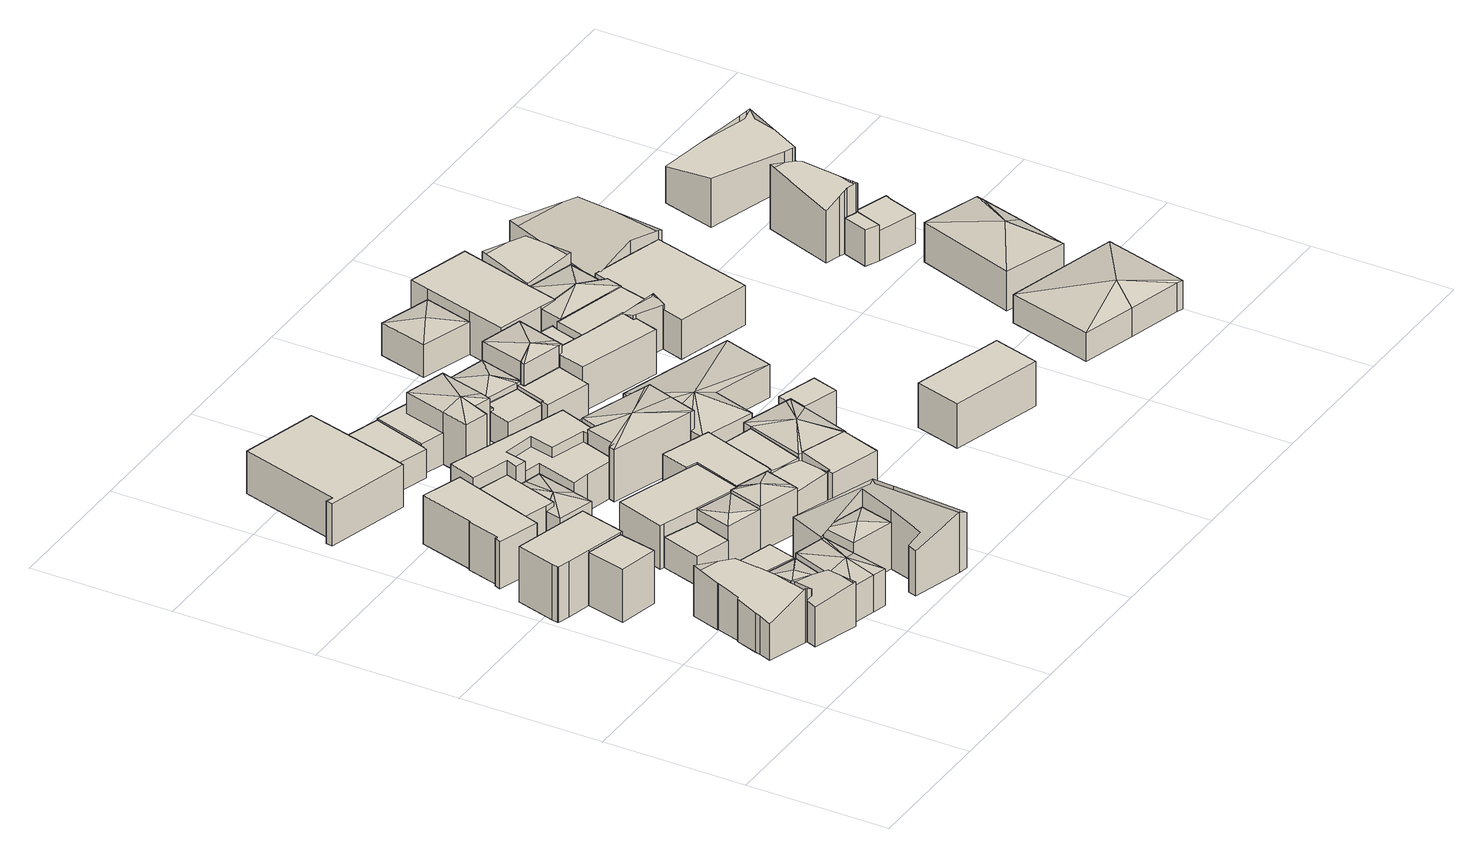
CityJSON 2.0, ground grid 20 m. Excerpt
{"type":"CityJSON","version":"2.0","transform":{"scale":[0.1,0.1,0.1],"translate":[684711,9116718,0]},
"CityObjects":{
"building1":{"type":"Building","attributes":{"Building Type":"Residential","Roof Shape":"gable","Roof Material":"Concrete Glazed Tile","Roof Material Code":"1","Roof Direction":"northwest","Building Height":5.31,"Roof Slope":28.3,"Footprint Area":94.23,"Solar PV Capacity Low":11.8,"Solar PV Capacity High":15.5,"Solar Annual Energy Low":17012,"Solar Annual Energy High":22420,"Suitable PV Area":70.43},"geometry":[{"type":"MultiSurface","lod":"2.2","boundaries":[[[0,1,2,3,4,5,6,7,8,9,10,11,12,13,14,15]],[[15,14,16,17]],[[14,13,18,16]],[[13,12,19,18]],[[12,11,20,19]],[[11,10,21,20]],[[10,9,22,21]],[[9,8,23,22]],[[8,7,24,23]],[[7,6,25,24]],[[6,5,26,25]],[[5,4,27,26]],[[4,3,28,27]],[[3,2,29,28]],[[2,1,30,29]],[[1,0,31,30]],[[0,15,17,31]],[[17,16,18,19,20,21,22,23,24,25,26,27,28,29,30,31]]]}]},
"building2":{"type":"Building","attributes":{"Building Type":"Residential","Roof Shape":"flat","Roof Material":"Concrete Glazed Tile","Roof Material Code":"1","Roof Direction":"northwest","Building Height":7.67,"Roof Slope":12.3,"Footprint Area":31.08,"Solar PV Capacity Low":3.89,"Solar PV Capacity High":5.11,"Solar Annual Energy Low":5611,"Solar Annual Energy High":7395,"Suitable PV Area":23.23},"geometry":[{"type":"MultiSurface","lod":"2.2","boundaries":[[[32,33,34,35]],[[35,34,36,37]],[[34,33,38,36]],[[33,32,39,38]],[[32,35,37,39]],[[37,36,38,39]]]}]},
"building3":{"type":"Building","attributes":{"Building Type":"Residential","Roof Shape":"gable","Roof Material":"Concrete Glazed Tile","Roof Material Code":"1","Roof Direction":"northwest","Building Height":5.76,"Roof Slope":30.4,"Footprint Area":31.42,"Solar PV Capacity Low":3.93,"Solar PV Capacity High":5.17,"Solar Annual Energy Low":5673,"Solar Annual Energy High":7476,"Suitable PV Area":23.49},"geometry":[{"type":"MultiSurface","lod":"2.2","boundaries":[[[40,41,12,11,10,9,42,43]],[[43,42,44,45]],[[42,9,46,44]],[[9,10,47,46]],[[10,11,48,47]],[[11,12,19,48]],[[12,41,49,19]],[[41,40,50,49]],[[40,43,45,50]],[[45,44,46,47,48,19,49,50]]]}]},
"building4":{"type":"Building","attributes":{"Building Type":"Residential","Roof Shape":"flat","Roof Material":"Concrete Glazed Tile","Roof Material Code":"1","Roof Direction":"northwest","Building Height":7.97,"Roof Slope":5.8,"Footprint Area":76.29,"Solar PV Capacity Low":9.55,"Solar PV Capacity High":12.55,"Solar Annual Energy Low":13774,"Solar Annual Energy High":18153,"Suitable PV Area":57.03},"geometry":[{"type":"MultiSurface","lod":"2.2","boundaries":[[[32,51,52,53,54,55,56,57,33]],[[33,57,58,59]],[[57,56,60,58]],[[56,55,61,60]],[[55,54,62,61]],[[54,53,63,62]],[[53,52,64,63]],[[52,51,65,64]],[[51,32,66,65]],[[32,33,59,66]],[[59,58,60,61,62,63,64,65,66]]]}]},
"building5":{"type":"Building","attributes":{"Building Type":"Residential","Roof Shape":"hip","Roof Material":"Concrete Glazed Tile","Roof Material Code":"1","Roof Direction":"northwest","Building Height":4.5,"Roof Slope":22.4,"Footprint Area":36.8,"Solar PV Capacity Low":4.61,"Solar PV Capacity High":6.05,"Solar Annual Energy Low":6645,"Solar Annual Energy High":8757,"Suitable PV Area":27.51},"geometry":[{"type":"MultiSurface","lod":"2.2","boundaries":[[[67,68,14,12,41]],[[41,12,69,70]],[[12,14,71,69]],[[14,68,72,71]],[[68,67,73,72]],[[67,41,70,73]],[[70,69,74]],[[69,71,74]],[[71,72,74]],[[72,73,74]],[[73,70,74]]]}]},
"building6":{"type":"Building","attributes":{"Building Type":"Residential","Roof Shape":"flat","Roof Material":"Concrete Glazed Tile","Roof Material Code":"1","Roof Direction":"northwest","Building Height":4.69,"Roof Slope":15,"Footprint Area":24.71,"Solar PV Capacity Low":3.09,"Solar PV Capacity High":4.06,"Solar Annual Energy Low":4461,"Solar Annual Energy High":5879,"Suitable PV Area":18.47},"geometry":[{"type":"MultiSurface","lod":"2.2","boundaries":[[[15,14,68,75]],[[75,68,76,77]],[[68,14,78,76]],[[14,15,79,78]],[[15,75,77,79]],[[77,76,78,79]]]}]},
"building7":{"type":"Building","attributes":{"Building Type":"Residential","Roof Shape":"shed","Roof Material":"Concrete Glazed Tile","Roof Material Code":"1","Roof Direction":"northwest","Building Height":6.82,"Roof Slope":11,"Footprint Area":81.76,"Solar PV Capacity Low":10.24,"Solar PV Capacity High":13.45,"Solar Annual Energy Low":14761,"Solar Annual Energy High":19454,"Suitable PV Area":61.11},"geometry":[{"type":"MultiSurface","lod":"2.2","boundaries":[[[80,81,82,83,84,85,86,87,88,89,90,91]],[[91,90,92,93]],[[90,89,94,92]],[[89,88,95,94]],[[88,87,96,95]],[[87,86,97,96]],[[86,85,98,97]],[[85,84,99,98]],[[84,83,100,99]],[[83,82,101,100]],[[82,81,102,101]],[[81,80,103,102]],[[80,91,93,103]],[[93,92,94,95,96,97,98,99,100,101,102,103]]]}]},
"building8":{"type":"Building","attributes":{"Building Type":"Residential","Roof Shape":"hip","Roof Material":"Concrete Glazed Tile","Roof Material Code":"1","Roof Direction":"northwest","Building Height":5.25,"Roof Slope":23,"Footprint Area":55.65,"Solar PV Capacity Low":6.97,"Solar PV Capacity High":9.15,"Solar Annual Energy Low":10047,"Solar Annual Energy High":13241,"Suitable PV Area":41.6},"geometry":[{"type":"MultiSurface","lod":"2.2","boundaries":[[[104,105,106,107,67,41,40,108,109]],[[109,108,110,111]],[[108,40,112,110]],[[40,41,113,112]],[[41,67,114,113]],[[67,107,115,114]],[[107,106,116,115]],[[106,105,117,116]],[[105,104,118,117]],[[104,109,111,118]],[[111,110,119]],[[110,112,119]],[[112,113,119]],[[113,114,119]],[[114,115,119]],[[115,116,119]],[[116,117,119]],[[117,118,119]],[[118,111,119]]]}]},
"building9":{"type":"Building","attributes":{"Building Type":"Residential","Roof Shape":"shed","Roof Material":"Concrete Glazed Tile","Roof Material Code":"1","Roof Direction":"northwest","Building Height":4.14,"Roof Slope":17.8,"Footprint Area":29.89,"Solar PV Capacity Low":3.74,"Solar PV Capacity High":4.92,"Solar Annual Energy Low":5397,"Solar Annual Energy High":7113,"Suitable PV Area":22.35},"geometry":[{"type":"MultiSurface","lod":"2.2","boundaries":[[[120,121,122,123]],[[123,122,124,125]],[[122,121,126,124]],[[121,120,127,126]],[[120,123,125,127]],[[125,124,126,127]]]}]},
"building10":{"type":"Building","attributes":{"Building Type":"Residential","Roof Shape":"shed","Roof Material":"Concrete Glazed Tile","Roof Material Code":"1","Roof Direction":"northwest","Building Height":4.76,"Roof Slope":12.9,"Footprint Area":56.18,"Solar PV Capacity Low":7.03,"Solar PV Capacity High":9.24,"Solar Annual Energy Low":10142,"Solar Annual Energy High":13367,"Suitable PV Area":41.99},"geometry":[{"type":"MultiSurface","lod":"2.2","boundaries":[[[128,89,88,129,130,131,132]],[[132,131,133,134]],[[131,130,135,133]],[[130,129,136,135]],[[129,88,137,136]],[[88,89,138,137]],[[89,128,139,138]],[[128,132,134,139]],[[134,133,135,136,137,138,139]]]}]},
"building11":{"type":"Building","attributes":{"Building Type":"Residential","Roof Shape":"hip","Roof Material":"Concrete Glazed Tile","Roof Material Code":"1","Roof Direction":"northwest","Building Height":6.66,"Roof Slope":25.4,"Footprint Area":32.98,"Solar PV Capacity Low":4.13,"Solar PV Capacity High":5.42,"Solar Annual Energy Low":5955,"Solar Annual Energy High":7848,"Suitable PV Area":24.65},"geometry":[{"type":"MultiSurface","lod":"2.2","boundaries":[[[106,105,140,141]],[[141,140,142,143]],[[140,105,144,142]],[[105,106,145,144]],[[106,141,143,145]],[[143,142,146]],[[142,144,146]],[[144,145,146]],[[145,143,146]]]}]},
"building12":{"type":"Building","attributes":{"Building Type":"Residential","Roof Shape":"hip","Roof Material":"Concrete Glazed Tile","Roof Material Code":"1","Roof Direction":"northwest","Building Height":6.14,"Roof Slope":22.5,"Footprint Area":29.49,"Solar PV Capacity Low":3.69,"Solar PV Capacity High":4.85,"Solar Annual Energy Low":5325,"Solar Annual Energy High":7018,"Suitable PV Area":22.05},"geometry":[{"type":"MultiSurface","lod":"2.2","boundaries":[[[147,120,123,148]],[[148,123,149,150]],[[123,120,151,149]],[[120,147,152,151]],[[147,148,150,152]],[[150,149,153]],[[149,151,153]],[[151,152,153]],[[152,150,153]]]}]},
"building13":{"type":"Building","attributes":{"Building Type":"Residential","Roof Shape":"flat","Roof Material":"Concrete Glazed Tile","Roof Material Code":"1","Roof Direction":"northwest","Building Height":6.13,"Roof Slope":8.4,"Footprint Area":180.65,"Solar PV Capacity Low":22.62,"Solar PV Capacity High":29.71,"Solar Annual Energy Low":32615,"Solar Annual Energy High":42984,"Suitable PV Area":135.03},"geometry":[{"type":"MultiSurface","lod":"2.2","boundaries":[[[154,155,156,157,158,159,160,161]],[[161,160,162,163]],[[160,159,164,162]],[[159,158,165,164]],[[158,157,166,165]],[[157,156,167,166]],[[156,155,168,167]],[[155,154,169,168]],[[154,161,163,169]],[[163,162,164,165,166,167,168,169]]]}]},
"building14":{"type":"Building","attributes":{"Building Type":"Residential","Roof Shape":"hip","Roof Material":"Concrete Glazed Tile","Roof Material Code":"1","Roof Direction":"northwest","Building Height":4.01,"Roof Slope":20,"Footprint Area":39.71,"Solar PV Capacity Low":4.97,"Solar PV Capacity High":6.53,"Solar Annual Energy Low":7170,"Solar Annual Energy High":9449,"Suitable PV Area":29.68},"geometry":[{"type":"MultiSurface","lod":"2.2","boundaries":[[[170,131,130,129,171,172,173,174,175]],[[175,174,176,177]],[[174,173,178,176]],[[173,172,179,178]],[[172,171,180,179]],[[171,129,181,180]],[[129,130,182,181]],[[130,131,183,182]],[[131,170,184,183]],[[170,175,177,184]],[[177,176,185]],[[176,178,185]],[[178,179,185]],[[179,180,185]],[[180,181,185]],[[181,182,185]],[[182,183,185]],[[183,184,185]],[[184,177,185]]]}]},
"building15":{"type":"Building","attributes":{"Building Type":"Residential","Roof Shape":"flat","Roof Material":"Concrete Glazed Tile","Roof Material Code":"1","Roof Direction":"northwest","Building Height":6.29,"Roof Slope":6.7,"Footprint Area":94.14,"Solar PV Capacity Low":11.79,"Solar PV Capacity High":15.48,"Solar Annual Energy Low":16996,"Solar Annual Energy High":22399,"Suitable PV Area":70.37},"geometry":[{"type":"MultiSurface","lod":"2.2","boundaries":[[[186,187,121,120,147,188,189,190,191]],[[191,190,192,193]],[[190,189,194,192]],[[189,188,195,194]],[[188,147,196,195]],[[147,120,197,196]],[[120,121,198,197]],[[121,187,199,198]],[[187,186,200,199]],[[186,191,193,200]],[[193,192,194,195,196,197,198,199,200]]]}]},
"building16":{"type":"Building","attributes":{"Building Type":"Residential","Roof Shape":"gable","Roof Material":"Asbestos Sheet","Roof Material Code":"4","Roof Direction":"northwest","Building Height":5.61,"Roof Slope":31.2,"Footprint Area":144.33,"Solar PV Capacity Low":18.07,"Solar PV Capacity High":23.74,"Solar Annual Energy Low":26059,"Solar Annual Energy High":34343,"Suitable PV Area":107.89},"geometry":[{"type":"MultiSurface","lod":"2.2","boundaries":[[[201,107,106,141,140,202,203,204,205,206,207,208,209]],[[209,208,210,211]],[[208,207,212,210]],[[207,206,213,212]],[[206,205,214,213]],[[205,204,215,214]],[[204,203,216,215]],[[203,202,217,216]],[[202,140,218,217]],[[140,141,219,218]],[[141,106,220,219]],[[106,107,221,220]],[[107,201,222,221]],[[201,209,211,222]],[[211,210,212,213,214,215,216,217,218,219,220,221,222]]]}]},
"building17":{"type":"Building","attributes":{"Building Type":"Residential","Roof Shape":"hip","Roof Material":"Concrete Glazed Tile","Roof Material Code":"1","Roof Direction":"northwest","Building Height":6.5,"Roof Slope":25.3,"Footprint Area":32.69,"Solar PV Capacity Low":4.09,"Solar PV Capacity High":5.38,"Solar Annual Energy Low":5902,"Solar Annual Energy High":7778,"Suitable PV Area":24.43},"geometry":[{"type":"MultiSurface","lod":"2.2","boundaries":[[[223,224,225,189,188,147,148]],[[148,147,226,227]],[[147,188,228,226]],[[188,189,229,228]],[[189,225,230,229]],[[225,224,231,230]],[[224,223,232,231]],[[223,148,227,232]],[[227,226,233]],[[226,228,233]],[[228,229,233]],[[229,230,233]],[[230,231,233]],[[231,232,233]],[[232,227,233]]]}]},
"building18":{"type":"Building","attributes":{"Building Type":"Residential","Roof Shape":"shed","Roof Material":"Concrete Glazed Tile","Roof Material Code":"1","Roof Direction":"northwest","Building Height":6.85,"Roof Slope":10.8,"Footprint Area":76.86,"Solar PV Capacity Low":9.62,"Solar PV Capacity High":12.64,"Solar Annual Energy Low":13877,"Solar Annual Energy High":18289,"Suitable PV Area":57.46},"geometry":[{"type":"MultiSurface","lod":"2.2","boundaries":[[[234,128,132,131,170,235,236,237,238,239,240,241,242]],[[242,241,243,244]],[[241,240,245,243]],[[240,239,246,245]],[[239,238,247,246]],[[238,237,248,247]],[[237,236,249,248]],[[236,235,250,249]],[[235,170,251,250]],[[170,131,252,251]],[[131,132,253,252]],[[132,128,254,253]],[[128,234,255,254]],[[234,242,244,255]],[[244,243,245,246,247,248,249,250,251,252,253,254,255]]]}]},
"building19":{"type":"Building","attributes":{"Building Type":"Residential","Roof Shape":"shed","Roof Material":"Concrete Glazed Tile","Roof Material Code":"1","Roof Direction":"northwest","Building Height":5.3,"Roof Slope":18.3,"Footprint Area":54.77,"Solar PV Capacity Low":6.86,"Solar PV Capacity High":9.01,"Solar Annual Energy Low":9889,"Solar Annual Energy High":13033,"Suitable PV Area":40.94},"geometry":[{"type":"MultiSurface","lod":"2.2","boundaries":[[[256,257,239,238,237,236,235,170,175,174,258]],[[258,174,259,260]],[[174,175,261,259]],[[175,170,262,261]],[[170,235,263,262]],[[235,236,264,263]],[[236,237,265,264]],[[237,238,266,265]],[[238,239,267,266]],[[239,257,268,267]],[[257,256,269,268]],[[256,258,260,269]],[[260,259,261,262,263,264,265,266,267,268,269]]]}]},
"building20":{"type":"Building","attributes":{"Building Type":"Residential","Roof Shape":"shed","Roof Material":"Concrete Glazed Tile","Roof Material Code":"1","Roof Direction":"northwest","Building Height":4.15,"Roof Slope":12.1,"Footprint Area":58.16,"Solar PV Capacity Low":7.28,"Solar PV Capacity High":9.56,"Solar Annual Energy Low":10500,"Solar Annual Energy High":13838,"Suitable PV Area":43.47},"geometry":[{"type":"MultiSurface","lod":"2.2","boundaries":[[[160,159,270,271,272]],[[272,271,273,274]],[[271,270,275,273]],[[270,159,276,275]],[[159,160,277,276]],[[160,272,274,277]],[[274,273,275,276,277]]]}]},
"building21":{"type":"Building","attributes":{"Building Type":"Residential","Roof Shape":"flat","Roof Material":"Concrete Glazed Tile","Roof Material Code":"1","Roof Direction":"northwest","Building Height":6.5,"Roof Slope":9.5,"Footprint Area":71.79,"Solar PV Capacity Low":8.99,"Solar PV Capacity High":11.81,"Solar Annual Energy Low":12962,"Solar Annual Energy High":17082,"Suitable PV Area":53.66},"geometry":[{"type":"MultiSurface","lod":"2.2","boundaries":[[[278,191,190,189,225,279,280,281,282]],[[282,281,283,284]],[[281,280,285,283]],[[280,279,286,285]],[[279,225,230,286]],[[225,189,229,230]],[[189,190,287,229]],[[190,191,288,287]],[[191,278,289,288]],[[278,282,284,289]],[[284,283,285,286,230,229,287,288,289]]]}]},
"building22":{"type":"Building","attributes":{"Building Type":"Residential","Roof Shape":"gable","Roof Material":"Concrete Glazed Tile","Roof Material Code":"1","Roof Direction":"northwest","Building Height":4.89,"Roof Slope":29.8,"Footprint Area":30.76,"Solar PV Capacity Low":3.85,"Solar PV Capacity High":5.06,"Solar Annual Energy Low":5553,"Solar Annual Energy High":7319,"Suitable PV Area":22.99},"geometry":[{"type":"MultiSurface","lod":"2.2","boundaries":[[[290,291,280,279,225,224,292,293]],[[293,292,294,295]],[[292,224,296,294]],[[224,225,297,296]],[[225,279,298,297]],[[279,280,299,298]],[[280,291,300,299]],[[291,290,301,300]],[[290,293,295,301]],[[295,294,296,297,298,299,300,301]]]}]},
"building23":{"type":"Building","attributes":{"Building Type":"Residential","Roof Shape":"shed","Roof Material":"Concrete Glazed Tile","Roof Material Code":"1","Roof Direction":"northwest","Building Height":5.51,"Roof Slope":13.4,"Footprint Area":45.19,"Solar PV Capacity Low":5.66,"Solar PV Capacity High":7.43,"Solar Annual Energy Low":8159,"Solar Annual Energy High":10753,"Suitable PV Area":33.78},"geometry":[{"type":"MultiSurface","lod":"2.2","boundaries":[[[291,302,281,280]],[[280,281,303,304]],[[281,302,305,303]],[[302,291,306,305]],[[291,280,304,306]],[[304,303,305,306]]]}]},
"building24":{"type":"Building","attributes":{"Building Type":"Residential","Roof Shape":"hip","Roof Material":"Concrete Glazed Tile","Roof Material Code":"1","Roof Direction":"northwest","Building Height":7.49,"Roof Slope":24.5,"Footprint Area":58.14,"Solar PV Capacity Low":7.28,"Solar PV Capacity High":9.56,"Solar Annual Energy Low":10496,"Solar Annual Energy High":13833,"Suitable PV Area":43.46},"geometry":[{"type":"MultiSurface","lod":"2.2","boundaries":[[[307,308,309,310,311,312,313,314]],[[314,313,315,316]],[[313,312,317,315]],[[312,311,318,317]],[[311,310,319,318]],[[310,309,320,319]],[[309,308,321,320]],[[308,307,322,321]],[[307,314,316,322]],[[316,315,323]],[[315,317,323]],[[317,318,323]],[[318,319,323]],[[319,320,323]],[[320,321,323]],[[321,322,323]],[[322,316,323]]]}]},
"building25":{"type":"Building","attributes":{"Building Type":"Residential","Roof Shape":"hip","Roof Material":"Concrete Glazed Tile","Roof Material Code":"1","Roof Direction":"northwest","Building Height":7.49,"Roof Slope":21.1,"Footprint Area":97.6,"Solar PV Capacity Low":12.22,"Solar PV Capacity High":16.05,"Solar Annual Energy Low":17620,"Solar Annual Energy High":23222,"Suitable PV Area":72.95},"geometry":[{"type":"MultiSurface","lod":"2.2","boundaries":[[[324,241,240,239,257,256,325,326,327,328,329]],[[329,328,330,331]],[[328,327,332,330]],[[327,326,333,332]],[[326,325,334,333]],[[325,256,335,334]],[[256,257,336,335]],[[257,239,337,336]],[[239,240,338,337]],[[240,241,339,338]],[[241,324,340,339]],[[324,329,331,340]],[[331,330,341]],[[330,332,341]],[[332,333,341]],[[333,334,341]],[[334,335,341]],[[335,336,341]],[[336,337,341]],[[337,338,341]],[[338,339,341]],[[339,340,341]],[[340,331,341]]]}]},
"building26":{"type":"Building","attributes":{"Building Type":"Residential","Roof Shape":"shed","Roof Material":"Concrete Glazed Tile","Roof Material Code":"1","Roof Direction":"northwest","Building Height":5.91,"Roof Slope":18.7,"Footprint Area":41.89,"Solar PV Capacity Low":5.25,"Solar PV Capacity High":6.89,"Solar Annual Energy Low":7563,"Solar Annual Energy High":9968,"Suitable PV Area":31.31},"geometry":[{"type":"MultiSurface","lod":"2.2","boundaries":[[[342,290,293,292,343,344]],[[344,343,345,346]],[[343,292,347,345]],[[292,293,348,347]],[[293,290,349,348]],[[290,342,350,349]],[[342,344,346,350]],[[346,345,347,348,349,350]]]}]},
"building27":{"type":"Building","attributes":{"Building Type":"Residential","Roof Shape":"flat","Roof Material":"Concrete Glazed Tile","Roof Material Code":"1","Roof Direction":"northwest","Building Height":4.49,"Roof Slope":8.2,"Footprint Area":54.12,"Solar PV Capacity Low":6.78,"Solar PV Capacity High":8.9,"Solar Annual Energy Low":9771,"Solar Annual Energy High":12877,"Suitable PV Area":40.45},"geometry":[{"type":"MultiSurface","lod":"2.2","boundaries":[[[272,271,308,307,314,313,351,352,353,354]],[[354,353,355,356]],[[353,352,357,355]],[[352,351,358,357]],[[351,313,359,358]],[[313,314,360,359]],[[314,307,361,360]],[[307,308,362,361]],[[308,271,363,362]],[[271,272,364,363]],[[272,354,356,364]],[[356,355,357,358,359,360,361,362,363,364]]]}]},
"building28":{"type":"Building","attributes":{"Building Type":"Residential","Roof Shape":"shed","Roof Material":"Concrete Glazed Tile","Roof Material Code":"1","Roof Direction":"northwest","Building Height":4.08,"Roof Slope":17.3,"Footprint Area":25.79,"Solar PV Capacity Low":3.23,"Solar PV Capacity High":4.24,"Solar Annual Energy Low":4657,"Solar Annual Energy High":6138,"Suitable PV Area":19.28},"geometry":[{"type":"MultiSurface","lod":"2.2","boundaries":[[[365,353,352,351,366,367,368]],[[368,367,369,370]],[[367,366,371,369]],[[366,351,372,371]],[[351,352,373,372]],[[352,353,374,373]],[[353,365,375,374]],[[365,368,370,375]],[[370,369,371,372,373,374,375]]]}]},
"building29":{"type":"Building","attributes":{"Building Type":"Residential","Roof Shape":"hip","Roof Material":"Concrete Glazed Tile","Roof Material Code":"1","Roof Direction":"northwest","Building Height":5.95,"Roof Slope":24.2,"Footprint Area":76.5,"Solar PV Capacity Low":9.58,"Solar PV Capacity High":12.58,"Solar Annual Energy Low":13812,"Solar Annual Energy High":18203,"Suitable PV Area":57.19},"geometry":[{"type":"MultiSurface","lod":"2.2","boundaries":[[[376,377,302,291,290,342,378,379,380]],[[380,379,381,382]],[[379,378,383,381]],[[378,342,384,383]],[[342,290,385,384]],[[290,291,386,385]],[[291,302,387,386]],[[302,377,388,387]],[[377,376,389,388]],[[376,380,382,389]],[[382,381,390]],[[381,383,390]],[[383,384,390]],[[384,385,390]],[[385,386,390]],[[386,387,390]],[[387,388,390]],[[388,389,390]],[[389,382,390]]]}]},
"building30":{"type":"Building","attributes":{"Building Type":"Residential","Roof Shape":"hip","Roof Material":"Concrete Glazed Tile","Roof Material Code":"1","Roof Direction":"northwest","Building Height":5.1,"Roof Slope":25.2,"Footprint Area":38.43,"Solar PV Capacity Low":4.81,"Solar PV Capacity High":6.32,"Solar Annual Energy Low":6938,"Solar Annual Energy High":9144,"Suitable PV Area":28.73},"geometry":[{"type":"MultiSurface","lod":"2.2","boundaries":[[[391,354,353,365,392,393]],[[393,392,394,395]],[[392,365,396,394]],[[365,353,397,396]],[[353,354,398,397]],[[354,391,399,398]],[[391,393,395,399]],[[395,394,400]],[[394,396,400]],[[396,397,400]],[[397,398,400]],[[398,399,400]],[[399,395,400]]]}]},
"building31":{"type":"Building","attributes":{"Building Type":"Residential","Roof Shape":"shed","Roof Material":"Concrete Glazed Tile","Roof Material Code":"1","Roof Direction":"northwest","Building Height":4.49,"Roof Slope":19.1,"Footprint Area":34.15,"Solar PV Capacity Low":4.28,"Solar PV Capacity High":5.62,"Solar Annual Energy Low":6166,"Solar Annual Energy High":8126,"Suitable PV Area":25.53},"geometry":[{"type":"MultiSurface","lod":"2.2","boundaries":[[[401,402,403,392,365,368,367,404,405]],[[405,404,406,407]],[[404,367,408,406]],[[367,368,409,408]],[[368,365,410,409]],[[365,392,411,410]],[[392,403,412,411]],[[403,402,413,412]],[[402,401,414,413]],[[401,405,407,414]],[[407,406,408,409,410,411,412,413,414]]]}]},
"building32":{"type":"Building","attributes":{"Building Type":"Residential","Roof Shape":"flat","Roof Material":"Clay Tile Shingle","Roof Material Code":"3","Roof Direction":"northwest","Building Height":6.06,"Roof Slope":11,"Footprint Area":21.45,"Solar PV Capacity Low":2.69,"Solar PV Capacity High":3.53,"Solar Annual Energy Low":3872,"Solar Annual Energy High":5103,"Suitable PV Area":16.03},"geometry":[{"type":"MultiSurface","lod":"2.2","boundaries":[[[415,376,380,379,416,417]],[[417,416,418,419]],[[416,379,420,418]],[[379,380,421,420]],[[380,376,422,421]],[[376,415,423,422]],[[415,417,419,423]],[[419,418,420,421,422,423]]]}]},
"building33":{"type":"Building","attributes":{"Building Type":"Residential","Roof Shape":"hip","Roof Material":"Concrete Glazed Tile","Roof Material Code":"1","Roof Direction":"northwest","Building Height":4.85,"Roof Slope":28.9,"Footprint Area":178.09,"Solar PV Capacity Low":22.3,"Solar PV Capacity High":29.29,"Solar Annual Energy Low":32152,"Solar Annual Energy High":42374,"Suitable PV Area":133.12},"geometry":[{"type":"MultiSurface","lod":"2.2","boundaries":[[[424,425,426,427,428,324,329,328,327,326,429]],[[429,326,430,431]],[[326,327,432,430]],[[327,328,433,432]],[[328,329,434,433]],[[329,324,435,434]],[[324,428,436,435]],[[428,427,437,436]],[[427,426,438,437]],[[426,425,439,438]],[[425,424,440,439]],[[424,429,431,440]],[[431,430,441]],[[430,432,441]],[[432,433,441]],[[433,434,441]],[[434,435,441]],[[435,436,441]],[[436,437,441]],[[437,438,441]],[[438,439,441]],[[439,440,441]],[[440,431,441]]]}]},
"building34":{"type":"Building","attributes":{"Building Type":"Residential","Roof Shape":"hip","Roof Material":"Concrete Glazed Tile","Roof Material Code":"1","Roof Direction":"northwest","Building Height":7.82,"Roof Slope":21,"Footprint Area":46.83,"Solar PV Capacity Low":5.86,"Solar PV Capacity High":7.7,"Solar Annual Energy Low":8454,"Solar Annual Energy High":11142,"Suitable PV Area":35},"geometry":[{"type":"MultiSurface","lod":"2.2","boundaries":[[[391,393,392,403,402,442,443,444]],[[444,443,445,446]],[[443,442,447,445]],[[442,402,448,447]],[[402,403,449,448]],[[403,392,450,449]],[[392,393,451,450]],[[393,391,452,451]],[[391,444,446,452]],[[446,445,453]],[[445,447,453]],[[447,448,453]],[[448,449,453]],[[449,450,453]],[[450,451,453]],[[451,452,453]],[[452,446,453]]]}]},
"building35":{"type":"Building","attributes":{"Building Type":"Residential","Roof Shape":"shed","Roof Material":"Concrete Glazed Tile","Roof Material Code":"1","Roof Direction":"northwest","Building Height":6.37,"Roof Slope":12.7,"Footprint Area":64.2,"Solar PV Capacity Low":8.04,"Solar PV Capacity High":10.56,"Solar Annual Energy Low":11591,"Solar Annual Energy High":15275,"Suitable PV Area":47.99},"geometry":[{"type":"MultiSurface","lod":"2.2","boundaries":[[[454,455,456,457,443,442,402,401,458]],[[458,401,459,460]],[[401,402,461,459]],[[402,442,462,461]],[[442,443,463,462]],[[443,457,464,463]],[[457,456,465,464]],[[456,455,466,465]],[[455,454,467,466]],[[454,458,460,467]],[[460,459,461,462,463,464,465,466,467]]]}]},
"building36":{"type":"Building","attributes":{"Building Type":"Residential","Roof Shape":"shed","Roof Material":"Concrete Glazed Tile","Roof Material Code":"1","Roof Direction":"northwest","Building Height":4.51,"Roof Slope":15.1,"Footprint Area":33.66,"Solar PV Capacity Low":4.22,"Solar PV Capacity High":5.54,"Solar Annual Energy Low":6078,"Solar Annual Energy High":8010,"Suitable PV Area":25.16},"geometry":[{"type":"MultiSurface","lod":"2.2","boundaries":[[[444,443,457,468,469]],[[469,468,470,471]],[[468,457,472,470]],[[457,443,473,472]],[[443,444,474,473]],[[444,469,471,474]],[[471,470,472,473,474]]]}]},
"building37":{"type":"Building","attributes":{"Building Type":"Residential","Roof Shape":"hip","Roof Material":"Concrete Glazed Tile","Roof Material Code":"1","Roof Direction":"northwest","Building Height":4.65,"Roof Slope":22.1,"Footprint Area":54.88,"Solar PV Capacity Low":6.87,"Solar PV Capacity High":9.03,"Solar Annual Energy Low":9908,"Solar Annual Energy High":13058,"Suitable PV Area":41.02},"geometry":[{"type":"MultiSurface","lod":"2.2","boundaries":[[[475,476,477,478]],[[478,477,479,480]],[[477,476,481,479]],[[476,475,482,481]],[[475,478,480,482]],[[480,479,483]],[[479,481,483]],[[481,482,483]],[[482,480,483]]]}]},
"building38":{"type":"Building","attributes":{"Building Type":"Residential","Roof Shape":"flat","Roof Material":"Concrete Glazed Tile","Roof Material Code":"1","Roof Direction":"northwest","Building Height":6.43,"Roof Slope":12.7,"Footprint Area":91.98,"Solar PV Capacity Low":11.52,"Solar PV Capacity High":15.13,"Solar Annual Energy Low":16606,"Solar Annual Energy High":21885,"Suitable PV Area":68.75},"geometry":[{"type":"MultiSurface","lod":"2.2","boundaries":[[[484,485,486,487]],[[487,486,488,489]],[[486,485,490,488]],[[485,484,491,490]],[[484,487,489,491]],[[489,488,490,491]]]}]},
"building39":{"type":"Building","attributes":{"Building Type":"Residential","Roof Shape":"flat","Roof Material":"Concrete Glazed Tile","Roof Material Code":"1","Roof Direction":"northwest","Building Height":5.65,"Roof Slope":15,"Footprint Area":57.54,"Solar PV Capacity Low":7.2,"Solar PV Capacity High":9.46,"Solar Annual Energy Low":10388,"Solar Annual Energy High":13691,"Suitable PV Area":43.01},"geometry":[{"type":"MultiSurface","lod":"2.2","boundaries":[[[492,468,457,456,493,494,495]],[[495,494,496,497]],[[494,493,498,496]],[[493,456,499,498]],[[456,457,500,499]],[[457,468,501,500]],[[468,492,502,501]],[[492,495,497,502]],[[497,496,498,499,500,501,502]]]}]},
"building40":{"type":"Building","attributes":{"Building Type":"Residential","Roof Shape":"gable","Roof Material":"Concrete Glazed Tile","Roof Material Code":"1","Roof Direction":"northwest","Building Height":6.33,"Roof Slope":26.3,"Footprint Area":10.31,"Solar PV Capacity Low":1.29,"Solar PV Capacity High":1.69,"Solar Annual Energy Low":1861,"Solar Annual Energy High":2452,"Suitable PV Area":7.7},"geometry":[{"type":"MultiSurface","lod":"2.2","boundaries":[[[493,456,455,454,503,504,505]],[[505,504,506,507]],[[504,503,508,506]],[[503,454,509,508]],[[454,455,510,509]],[[455,456,511,510]],[[456,493,512,511]],[[493,505,507,512]],[[507,506,508,509,510,511,512]]]}]},
"building41":{"type":"Building","attributes":{"Building Type":"Residential","Roof Shape":"flat","Roof Material":"Clay Tile Shingle","Roof Material Code":"3","Roof Direction":"northwest","Building Height":6.24,"Roof Slope":9.1,"Footprint Area":142.91,"Solar PV Capacity Low":17.89,"Solar PV Capacity High":23.5,"Solar Annual Energy Low":25801,"Solar Annual Energy High":34004,"Suitable PV Area":106.82},"geometry":[{"type":"MultiSurface","lod":"2.2","boundaries":[[[513,478,477,514,515,516,517,518,519]],[[519,518,520,521]],[[518,517,522,520]],[[517,516,523,522]],[[516,515,524,523]],[[515,514,525,524]],[[514,477,526,525]],[[477,478,527,526]],[[478,513,528,527]],[[513,519,521,528]],[[521,520,522,523,524,525,526,527,528]]]}]},
"building42":{"type":"Building","attributes":{"Building Type":"Residential","Roof Shape":"hip","Roof Material":"Concrete Glazed Tile","Roof Material Code":"1","Roof Direction":"northwest","Building Height":5.75,"Roof Slope":27.7,"Footprint Area":66.78,"Solar PV Capacity Low":8.36,"Solar PV Capacity High":10.98,"Solar Annual Energy Low":12056,"Solar Annual Energy High":15889,"Suitable PV Area":49.92},"geometry":[{"type":"MultiSurface","lod":"2.2","boundaries":[[[492,494,529,530,531,532,517,516,515]],[[515,516,533,534]],[[516,517,535,533]],[[517,532,536,535]],[[532,531,537,536]],[[531,530,538,537]],[[530,529,539,538]],[[529,494,540,539]],[[494,492,541,540]],[[492,515,534,541]],[[534,533,542]],[[533,535,542]],[[535,536,542]],[[536,537,542]],[[537,538,542]],[[538,539,542]],[[539,540,542]],[[540,541,542]],[[541,534,542]]]}]},
"building43":{"type":"Building","attributes":{"Building Type":"Residential","Roof Shape":"gable","Roof Material":"Concrete Glazed Tile","Roof Material Code":"1","Roof Direction":"northwest","Building Height":6.44,"Roof Slope":30.1,"Footprint Area":58.18,"Solar PV Capacity Low":7.28,"Solar PV Capacity High":9.57,"Solar Annual Energy Low":10504,"Solar Annual Energy High":13844,"Suitable PV Area":43.49},"geometry":[{"type":"MultiSurface","lod":"2.2","boundaries":[[[518,517,532,543]],[[543,532,544,545]],[[532,517,546,544]],[[517,518,547,546]],[[518,543,545,547]],[[545,544,546,547]]]}]},
"building44":{"type":"Building","attributes":{"Building Type":"Residential","Roof Shape":"flat","Roof Material":"Concrete Glazed Tile","Roof Material Code":"1","Roof Direction":"northwest","Building Height":5.67,"Roof Slope":11.2,"Footprint Area":161.42,"Solar PV Capacity Low":20.21,"Solar PV Capacity High":26.55,"Solar Annual Energy Low":29144,"Solar Annual Energy High":38409,"Suitable PV Area":120.66},"geometry":[{"type":"MultiSurface","lod":"2.2","boundaries":[[[548,549,550,551,530,529,494,495,494,493,505,504,503,552,553]],[[553,552,554,555]],[[552,503,556,554]],[[503,504,557,556]],[[504,505,558,557]],[[505,493,498,558]],[[493,494,496,498]],[[494,495,497,496]],[[494,529,559,496]],[[529,530,560,559]],[[530,551,561,560]],[[551,550,562,561]],[[550,549,563,562]],[[549,548,564,563]],[[548,553,555,564]],[[555,554,556,557,558,498,496,497,496,559,560,561,562,563,564]]]}]},
"building45":{"type":"Building","attributes":{"Building Type":"Residential","Roof Shape":"gable","Roof Material":"Concrete Glazed Tile","Roof Material Code":"1","Roof Direction":"northwest","Building Height":4.96,"Roof Slope":26.9,"Footprint Area":168.03,"Solar PV Capacity Low":21.04,"Solar PV Capacity High":27.63,"Solar Annual Energy Low":30337,"Solar Annual Energy High":39982,"Suitable PV Area":125.61},"geometry":[{"type":"MultiSurface","lod":"2.2","boundaries":[[[565,566,551,550,549,548,567,568]],[[568,567,569,570]],[[567,548,571,569]],[[548,549,572,571]],[[549,550,573,572]],[[550,551,574,573]],[[551,566,575,574]],[[566,565,576,575]],[[565,568,570,576]],[[570,569,571,572,573,574,575,576]]]}]},
"building46":{"type":"Building","attributes":{"Building Type":"Residential","Roof Shape":"hip","Roof Material":"Concrete Glazed Tile","Roof Material Code":"1","Roof Direction":"northwest","Building Height":4.13,"Roof Slope":23.9,"Footprint Area":208.47,"Solar PV Capacity Low":26.1,"Solar PV Capacity High":34.28,"Solar Annual Energy Low":37638,"Solar Annual Energy High":49604,"Suitable PV Area":155.83},"geometry":[{"type":"MultiSurface","lod":"2.2","boundaries":[[[577,578,579,580,581,582]],[[582,581,583,584]],[[581,580,585,583]],[[580,579,586,585]],[[579,578,587,586]],[[578,577,588,587]],[[577,582,584,588]],[[584,583,589]],[[583,585,589]],[[585,586,589]],[[586,587,589]],[[587,588,589]],[[588,584,589]]]}]},
"building47":{"type":"Building","attributes":{"Building Type":"Residential","Roof Shape":"hip","Roof Material":"Concrete Glazed Tile","Roof Material Code":"1","Roof Direction":"northwest","Building Height":5.69,"Roof Slope":22,"Footprint Area":135.51,"Solar PV Capacity Low":16.97,"Solar PV Capacity High":22.28,"Solar Annual Energy Low":24465,"Solar Annual Energy High":32243,"Suitable PV Area":101.29},"geometry":[{"type":"MultiSurface","lod":"2.2","boundaries":[[[590,591,592,593,594,595,596]],[[596,595,597,598]],[[595,594,599,597]],[[594,593,600,599]],[[593,592,601,600]],[[592,591,602,601]],[[591,590,603,602]],[[590,596,598,603]],[[598,597,604]],[[597,599,604]],[[599,600,604]],[[600,601,604]],[[601,602,604]],[[602,603,604]],[[603,598,604]]]}]},
"building48":{"type":"Building","attributes":{"Building Type":"Residential","Roof Shape":"flat","Roof Material":"Concrete Glazed Tile","Roof Material Code":"1","Roof Direction":"northwest","Building Height":5.21,"Roof Slope":7.8,"Footprint Area":7.93,"Solar PV Capacity Low":0.99,"Solar PV Capacity High":1.3,"Solar Annual Energy Low":1432,"Solar Annual Energy High":1888,"Suitable PV Area":5.93},"geometry":[{"type":"MultiSurface","lod":"2.2","boundaries":[[[605,606,607,608,609]],[[609,608,610,611]],[[608,607,612,610]],[[607,606,613,612]],[[606,605,614,613]],[[605,609,611,614]],[[611,610,612,613,614]]]}]},
"building49":{"type":"Building","attributes":{"Building Type":"Residential","Roof Shape":"gable","Roof Material":"Concrete Glazed Tile","Roof Material Code":"1","Roof Direction":"northwest","Building Height":7.51,"Roof Slope":30.8,"Footprint Area":53.36,"Solar PV Capacity Low":6.68,"Solar PV Capacity High":8.78,"Solar Annual Energy Low":9634,"Solar Annual Energy High":12697,"Suitable PV Area":39.89},"geometry":[{"type":"MultiSurface","lod":"2.2","boundaries":[[[615,616,609,617,608,607,618,619,620,621,622,623]],[[623,622,624,625]],[[622,621,626,624]],[[621,620,627,626]],[[620,619,628,627]],[[619,618,629,628]],[[618,607,630,629]],[[607,608,631,630]],[[608,617,632,631]],[[617,609,633,632]],[[609,616,634,633]],[[616,615,635,634]],[[615,623,625,635]],[[625,624,626,627,628,629,630,631,632,633,634,635]]]}]},
"building50":{"type":"Building","attributes":{"Building Type":"Residential","Roof Shape":"flat","Roof Material":"Concrete Glazed Tile","Roof Material Code":"1","Roof Direction":"northwest","Building Height":4.3,"Roof Slope":14.4,"Footprint Area":31.63,"Solar PV Capacity Low":3.96,"Solar PV Capacity High":5.2,"Solar Annual Energy Low":5711,"Solar Annual Energy High":7527,"Suitable PV Area":23.65},"geometry":[{"type":"MultiSurface","lod":"2.2","boundaries":[[[636,637,620,619,618,607,606,638]],[[638,606,639,640]],[[606,607,641,639]],[[607,618,642,641]],[[618,619,643,642]],[[619,620,644,643]],[[620,637,645,644]],[[637,636,646,645]],[[636,638,640,646]],[[640,639,641,642,643,644,645,646]]]}]},
"building51":{"type":"Building","attributes":{"Building Type":"Residential","Roof Shape":"gable","Roof Material":"Concrete Glazed Tile","Roof Material Code":"1","Roof Direction":"northwest","Building Height":5.21,"Roof Slope":27.2,"Footprint Area":114.37,"Solar PV Capacity Low":14.32,"Solar PV Capacity High":18.81,"Solar Annual Energy Low":20650,"Solar Annual Energy High":27214,"Suitable PV Area":85.49},"geometry":[{"type":"MultiSurface","lod":"2.2","boundaries":[[[647,648,649,650,651,652,653,654]],[[654,653,655,656]],[[653,652,657,655]],[[652,651,658,657]],[[651,650,659,658]],[[650,649,660,659]],[[649,648,661,660]],[[648,647,662,661]],[[647,654,656,662]],[[656,655,657,658,659,660,661,662]]]}]}
},
"vertices":[
[103,243,0],[90,202,0],[91,202,0],[81,168,0],[79,168,0],[69,137,0],[67,130,0],[61,113,0],[118,95,0],[120,94,0],[127,92,0],[137,122,0],[138,127,0],[157,185,0],[157,184,0],[169,222,0],[157,184,59],[169,222,53],[157,185,59],[138,127,68],[137,122,69],[127,92,73],[120,94,77],[118,95,78],[61,113,53],[67,130,56],[69,137,57],[79,168,62],[81,168,63],[91,202,67],[90,202,67],[103,243,73],
[115,352,0],[61,366,0],[48,311,0],[104,299,0],[48,311,77],[104,299,77],[61,366,77],[115,352,77],
[182,66,0],[195,107,0],[115,80,0],[180,60,0],[115,80,58],[180,60,64],[120,94,60],[127,92,63],[137,122,67],[195,107,58],[182,66,63],
[118,351,0],[135,416,0],[27,444,0],[11,389,0],[9,380,0],[10,379,0],[27,374,0],[27,374,80],[61,366,80],[10,379,80],[9,380,80],[11,389,80],[27,444,80],[135,416,80],[118,351,80],[115,352,80],
[216,164,0],[214,165,0],[138,127,45],[195,107,45],[157,184,45],[214,165,45],[216,164,45],[184,149,51],
[226,206,0],[214,165,47],[226,206,47],[157,184,47],[169,222,47],
[84,610,0],[62,532,0],[60,532,0],[47,486,0],[44,487,0],[41,479,0],[100,460,0],[103,469,0],[113,501,0],[138,579,0],[139,582,0],[142,591,0],[139,582,70],[142,591,70],[138,579,70],[113,501,69],[103,469,68],[100,460,68],[41,479,68],[44,487,69],[47,486,69],[60,532,69],[62,532,69],[84,610,70],
[239,55,0],[251,103,0],[263,152,0],[259,153,0],[219,57,0],[238,52,0],[219,57,53],[238,52,53],[182,66,53],[195,107,53],[216,164,53],[259,153,53],[263,152,53],[251,103,53],[239,55,53],[229,101,59],
[232,311,0],[181,328,0],[165,273,0],[217,259,0],[165,273,42],[217,259,41],[181,328,44],[232,311,43],
[148,576,0],[167,485,0],[179,481,0],[198,544,0],[203,560,0],[198,544,49],[203,560,49],[179,481,48],[167,485,48],[113,501,48],[138,579,50],[148,576,50],
[314,86,0],[327,134,0],[314,86,67],[327,134,67],[251,103,67],[263,152,67],[289,119,73],
[285,294,0],[270,244,0],[217,259,61],[270,244,61],[232,311,61],[285,294,61],[236,269,67],
[78,853,0],[37,710,0],[27,713,0],[25,704,0],[145,672,0],[153,699,0],[176,783,0],[187,824,0],[176,783,61],[187,824,61],[153,699,61],[145,672,61],[25,704,61],[27,713,61],[37,710,61],[78,853,61],
[213,540,0],[161,462,0],[214,448,0],[221,476,0],[222,477,0],[237,534,0],[222,477,40],[237,534,40],[221,476,40],[214,448,40],[161,462,40],[167,485,40],[179,481,40],[198,544,40],[213,540,40],[201,494,46],
[198,400,0],[175,330,0],[296,290,0],[297,292,0],[319,360,0],[303,366,0],[319,360,63],[303,366,63],[297,292,63],[296,290,63],[285,294,63],[232,311,63],[181,328,63],[175,330,63],[198,400,63],
[272,199,0],[298,36,0],[279,42,0],[275,30,0],[348,10,0],[361,7,0],[363,14,0],[395,129,0],[404,163,0],[395,129,61],[404,163,56],[363,14,79],[361,7,80],[348,10,87],[275,30,65],[279,42,67],[298,36,77],[314,86,86],[327,134,93],[263,152,58],[259,153,56],[272,199,63],
[329,226,0],[332,236,0],[344,276,0],[285,294,65],[270,244,65],[296,290,65],[297,292,65],[344,276,65],[332,236,65],[329,226,65],[307,265,71],
[161,615,0],[219,570,0],[264,561,0],[257,527,0],[307,512,0],[305,505,0],[317,501,0],[325,524,0],[336,557,0],[325,524,69],[336,557,70],[317,501,68],[305,505,69],[307,512,69],[257,527,69],[264,561,70],[219,570,70],[213,540,69],[198,544,69],[203,560,70],[148,576,70],[161,615,71],
[284,463,0],[292,461,0],[246,472,0],[222,477,53],[246,472,53],[237,534,55],[213,540,55],[219,570,56],[264,561,56],[257,527,55],[307,512,54],[305,505,54],[292,461,53],[284,463,53],
[216,680,0],[219,688,0],[242,763,0],[219,688,42],[242,763,43],[216,680,41],[153,699,42],[176,783,43],
[316,406,0],[349,274,0],[352,280,0],[379,361,0],[386,382,0],[379,361,65],[386,382,65],[352,280,65],[349,274,65],[319,360,65],[303,366,65],[316,406,65],
[407,263,0],[402,265,0],[387,216,0],[390,215,0],[387,216,58],[390,215,56],[332,236,49],[344,276,54],[349,274,57],[352,280,58],[402,265,51],[407,263,49],
[429,347,0],[379,361,57],[352,280,55],[429,347,57],[402,265,55],
[270,738,0],[253,677,0],[242,639,0],[275,629,0],[281,651,0],[308,643,0],[313,658,0],[330,721,0],[313,658,75],[330,721,75],[308,643,75],[281,651,75],[275,629,75],[242,639,75],[253,677,75],[270,738,75],[284,670,83],
[423,492,0],[281,454,0],[401,415,0],[406,413,0],[419,453,0],[431,489,0],[419,453,75],[431,489,75],[406,413,75],[401,415,75],[281,454,75],[284,463,75],[292,461,75],[305,505,75],[317,501,75],[325,524,75],[423,492,75],[353,470,83],
[474,242,0],[385,208,0],[458,187,0],[385,208,60],[458,187,59],[387,216,60],[390,215,60],[407,263,62],[474,242,61],
[328,654,0],[332,652,0],[337,665,0],[356,727,0],[337,665,45],[356,727,45],[332,652,45],[328,654,45],[313,658,45],[330,721,45],[270,738,45],[253,677,45],[219,688,45],[242,763,45],
[388,650,0],[318,623,0],[372,607,0],[374,606,0],[372,607,41],[374,606,41],[318,623,41],[328,654,42],[332,652,42],[337,665,43],[388,650,42],
[500,338,0],[433,359,0],[476,241,0],[499,311,0],[507,335,0],[499,311,60],[507,335,60],[476,241,60],[474,242,60],[407,263,60],[402,265,60],[429,347,60],[433,359,60],[500,338,60],[459,300,69],
[412,712,0],[393,648,0],[394,648,0],[393,648,51],[394,648,51],[388,650,51],[337,665,51],[356,727,51],[412,712,51],[377,683,58],
[439,587,0],[450,626,0],[391,642,0],[369,597,0],[436,578,0],[369,597,46],[436,578,45],[372,607,46],[374,606,46],[388,650,47],[393,648,47],[391,642,47],[450,626,47],[439,587,45],
[504,350,0],[550,296,0],[561,333,0],[550,296,61],[561,333,61],[499,311,61],[507,335,61],[500,338,61],[504,350,61],
[473,370,0],[492,431,0],[579,405,0],[601,477,0],[434,528,0],[395,395,0],[401,415,48],[395,395,48],[406,413,48],[419,453,48],[431,489,48],[423,492,48],[434,528,48],[601,477,48],[579,405,48],[492,431,48],[473,370,48],[459,443,63],
[454,625,0],[457,636,0],[474,695,0],[457,636,78],[474,695,78],[454,625,78],[450,626,78],[391,642,78],[393,648,78],[394,648,78],[412,712,78],[428,654,85],
[568,585,0],[564,587,0],[570,605,0],[510,621,0],[558,552,0],[439,587,65],[558,552,64],[450,626,65],[454,625,65],[457,636,66],[510,621,65],[570,605,65],[564,587,64],[568,585,64],
[524,671,0],[527,679,0],[524,671,46],[527,679,47],[510,621,45],[457,636,46],[474,695,47],
[431,863,0],[412,794,0],[485,771,0],[504,840,0],[485,771,47],[504,840,47],[412,794,47],[431,863,47],[458,817,54],
[591,150,0],[722,114,0],[740,179,0],[609,215,0],[740,179,64],[609,215,64],[722,114,64],[591,150,64],
[529,669,0],[618,592,0],[631,642,0],[632,642,0],[631,642,57],[632,642,57],[618,592,57],[570,605,57],[510,621,57],[524,671,57],[529,669,57],
[611,572,0],[614,572,0],[620,591,0],[614,572,63],[620,591,69],[611,572,64],[568,585,70],[564,587,70],[570,605,63],[618,592,69],
[512,868,0],[471,719,0],[538,701,0],[560,694,0],[572,739,0],[593,814,0],[601,843,0],[593,814,62],[601,843,62],[572,739,62],[560,694,62],[538,701,62],[471,719,62],[485,771,62],[504,840,62],[512,868,62],
[638,665,0],[636,665,0],[629,668,0],[643,719,0],[560,694,58],[538,701,58],[572,739,58],[643,719,58],[629,668,58],[636,665,58],[638,665,58],[631,642,58],[529,669,58],[597,685,67],
[665,794,0],[643,719,76],[665,794,64],[572,739,64],[593,814,75],
[747,655,0],[701,668,0],[653,681,0],[642,684,0],[602,541,0],[708,512,0],[602,541,57],[708,512,57],[611,572,57],[614,572,57],[620,591,57],[638,665,57],[636,665,57],[642,684,57],[653,681,57],[701,668,57],[747,655,57],
[680,825,0],[641,685,0],[752,653,0],[792,793,0],[752,653,68],[792,793,50],[747,655,70],[701,668,77],[653,681,55],[642,684,50],[641,685,50],[680,825,68],
[872,230,0],[839,110,0],[916,89,0],[992,69,0],[1001,66,0],[1034,187,0],[1001,66,41],[1034,187,41],[992,69,41],[916,89,41],[839,110,41],[872,230,41],[942,125,56],
[891,250,0],[981,221,0],[981,223,0],[1002,294,0],[1019,355,0],[1022,365,0],[939,392,0],[1022,365,57],[939,392,57],[1019,355,57],[1002,294,57],[981,223,57],[981,221,57],[891,250,57],[976,300,67],
[895,450,0],[914,441,0],[927,479,0],[924,479,0],[907,485,0],[924,479,52],[907,485,52],[927,479,52],[914,441,52],[895,450,52],
[878,495,0],[900,488,0],[911,484,0],[927,478,0],[931,488,0],[931,491,0],[961,575,0],[952,578,0],[912,592,0],[952,578,80],[912,592,93],[961,575,75],[931,491,91],[931,488,91],[927,478,93],[927,479,93],[924,479,95],[911,484,93],[907,485,91],[900,488,87],[878,495,75],
[984,464,0],[988,473,0],[970,422,0],[914,441,43],[970,422,43],[927,479,43],[927,478,43],[931,488,43],[931,491,43],[988,473,43],[984,464,43],
[879,656,0],[999,621,0],[1012,617,0],[1016,616,0],[1039,692,0],[1033,694,0],[1022,697,0],[901,732,0],[1022,697,68],[901,732,52],[1033,694,70],[1039,692,71],[1016,616,52],[1012,617,53],[999,621,54],[879,656,71]
]}
